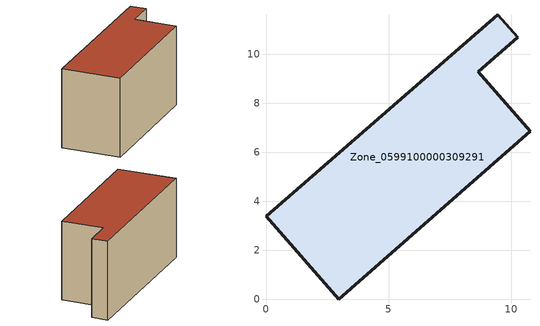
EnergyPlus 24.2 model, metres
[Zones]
Zone_0599100000309291
 floor ground (C_G): 0,3.39 9.46,11.62 10.27,10.69 8.66,9.28 10.77,6.86 2.97,0 z0
 wall outside (C_F): 2.97,0 10.77,6.86 8.66,9.28 10.27,10.69 9.46,11.62 0,3.39 2.97,0 z0:6.09
 roof outside (C_R): 9.46,11.62 0,3.39 2.97,0 10.77,6.86 8.66,9.28 10.27,10.69 z6.09
[BUILDING]
Pand.0599100000309291: North Axis=0; Terrain=City; Loads Convergence Tolerance Value=0.04; Temperature Convergence Tolerance Value=0.4; Solar Distribution=FullExterior; Maximum Number of Warmup Days=25; Minimum Number of Warmup Days=1
[Site:Location]
Rotterdam.The.Hague.AP_ZH_NLD Design_Conditions: Latitude=51.96; Longitude=4.45; Time Zone=1; Elevation=-4.5
[SITE:GROUNDTEMPERATURE:BUILDINGSURFACE]
18, 18, 18, 18, 18, 18, 18, 18, 18, 18, 18, 18
[MATERIAL] Thermal Absorptance=0.9; Solar Absorptance=0.7; Visible Absorptance=0.7
Name | Roughness | Thickness | Conductivity | Density | Specific Heat
G.TI.1946 | MediumSmooth | 0.15 | 1 | 540 | 1210
F.TI.1946 | Rough | 0.3 | 0.857143 | 1920 | 840
R.TI.1946 | MediumRough | 0.2 | 0.1 | 1500 | 1000
[CONSTRUCTION]
C_G: G.TI.1946
C_F: F.TI.1946
C_R: R.TI.1946
[ZONE]
Zone_0599100000309291: Type=1; Multiplier=1; Ceiling Height=Autocalculate; Volume=Autocalculate; Floor Area=autocalculate; Part of Total Floor Area=Yes
[ZONEINFILTRATION:DESIGNFLOWRATE]
Infil_Zone_0599100000309291: Zone or ZoneList or Space or SpaceList=Zone_0599100000309291; Schedule=AlwaysOn; Design Flow Rate Calculation Method=Flow/Area; Flow Rate per Floor Area=0.003; Constant Term Coefficient=1; Temperature Term Coefficient=0; Velocity Term Coefficient=0; Velocity Squared Term Coefficient=0
[HVACTEMPLATE:ZONE:IDEALLOADSAIRSYSTEM]
Zone_0599100000309291: Maximum Heating Supply Air Temperature=50; Minimum Cooling Supply Air Temperature=13; Maximum Heating Supply Air Humidity Ratio=0.0156; Minimum Cooling Supply Air Humidity Ratio=0.0077; Heating Limit=NoLimit; Cooling Limit=NoLimit; Dehumidification Control Type=ConstantSensibleHeatRatio; Cooling Sensible Heat Ratio=0.7; Dehumidification Setpoint=60; Humidification Control Type=None; Humidification Setpoint=30; Outdoor Air Method=None; Outdoor Air Flow Rate per Person=0.00944; Outdoor Air Flow Rate per Zone Floor Area=0; Outdoor Air Flow Rate per Zone=0; Demand Controlled Ventilation Type=None; Outdoor Air Economizer Type=NoEconomizer; Heat Recovery Type=None; Sensible Heat Recovery Effectiveness=0.7; Latent Heat Recovery Effectiveness=0.65
[ZONECONTROL:THERMOSTAT]
ThermostatControl_Zone_0599100000309291: Zone or ZoneList=Zone_0599100000309291; Control Type Schedule=DualSetpointControlType; Control 1=Thermostat_Zone_0599100000309291; Temperature Difference Between Cutout And Setpoint=0
[THERMOSTATSETPOINT:DUALSETPOINT]
Thermostat_Zone_0599100000309291: Heating Setpoint Temperature Schedule=HeatingSetpoint_Zone_0599100000309291; Cooling Setpoint Temperature Schedule=CoolingSetpoint_Zone_0599100000309291
[SCHEDULE:COMPACT]
HeatingSetpoint_Zone_0599100000309291: Through: 12/31, For: AllDays, Until: 24:00, 21
CoolingSetpoint_Zone_0599100000309291: Through: 12/31, For: AllDays, Until: 24:00, 24
DualSetpointControlType: Through: 12/31, For: AllDays, Until: 24:00, 4
AlwaysOn: Through: 12/31, For: AllDays, Until: 24:00, 1
